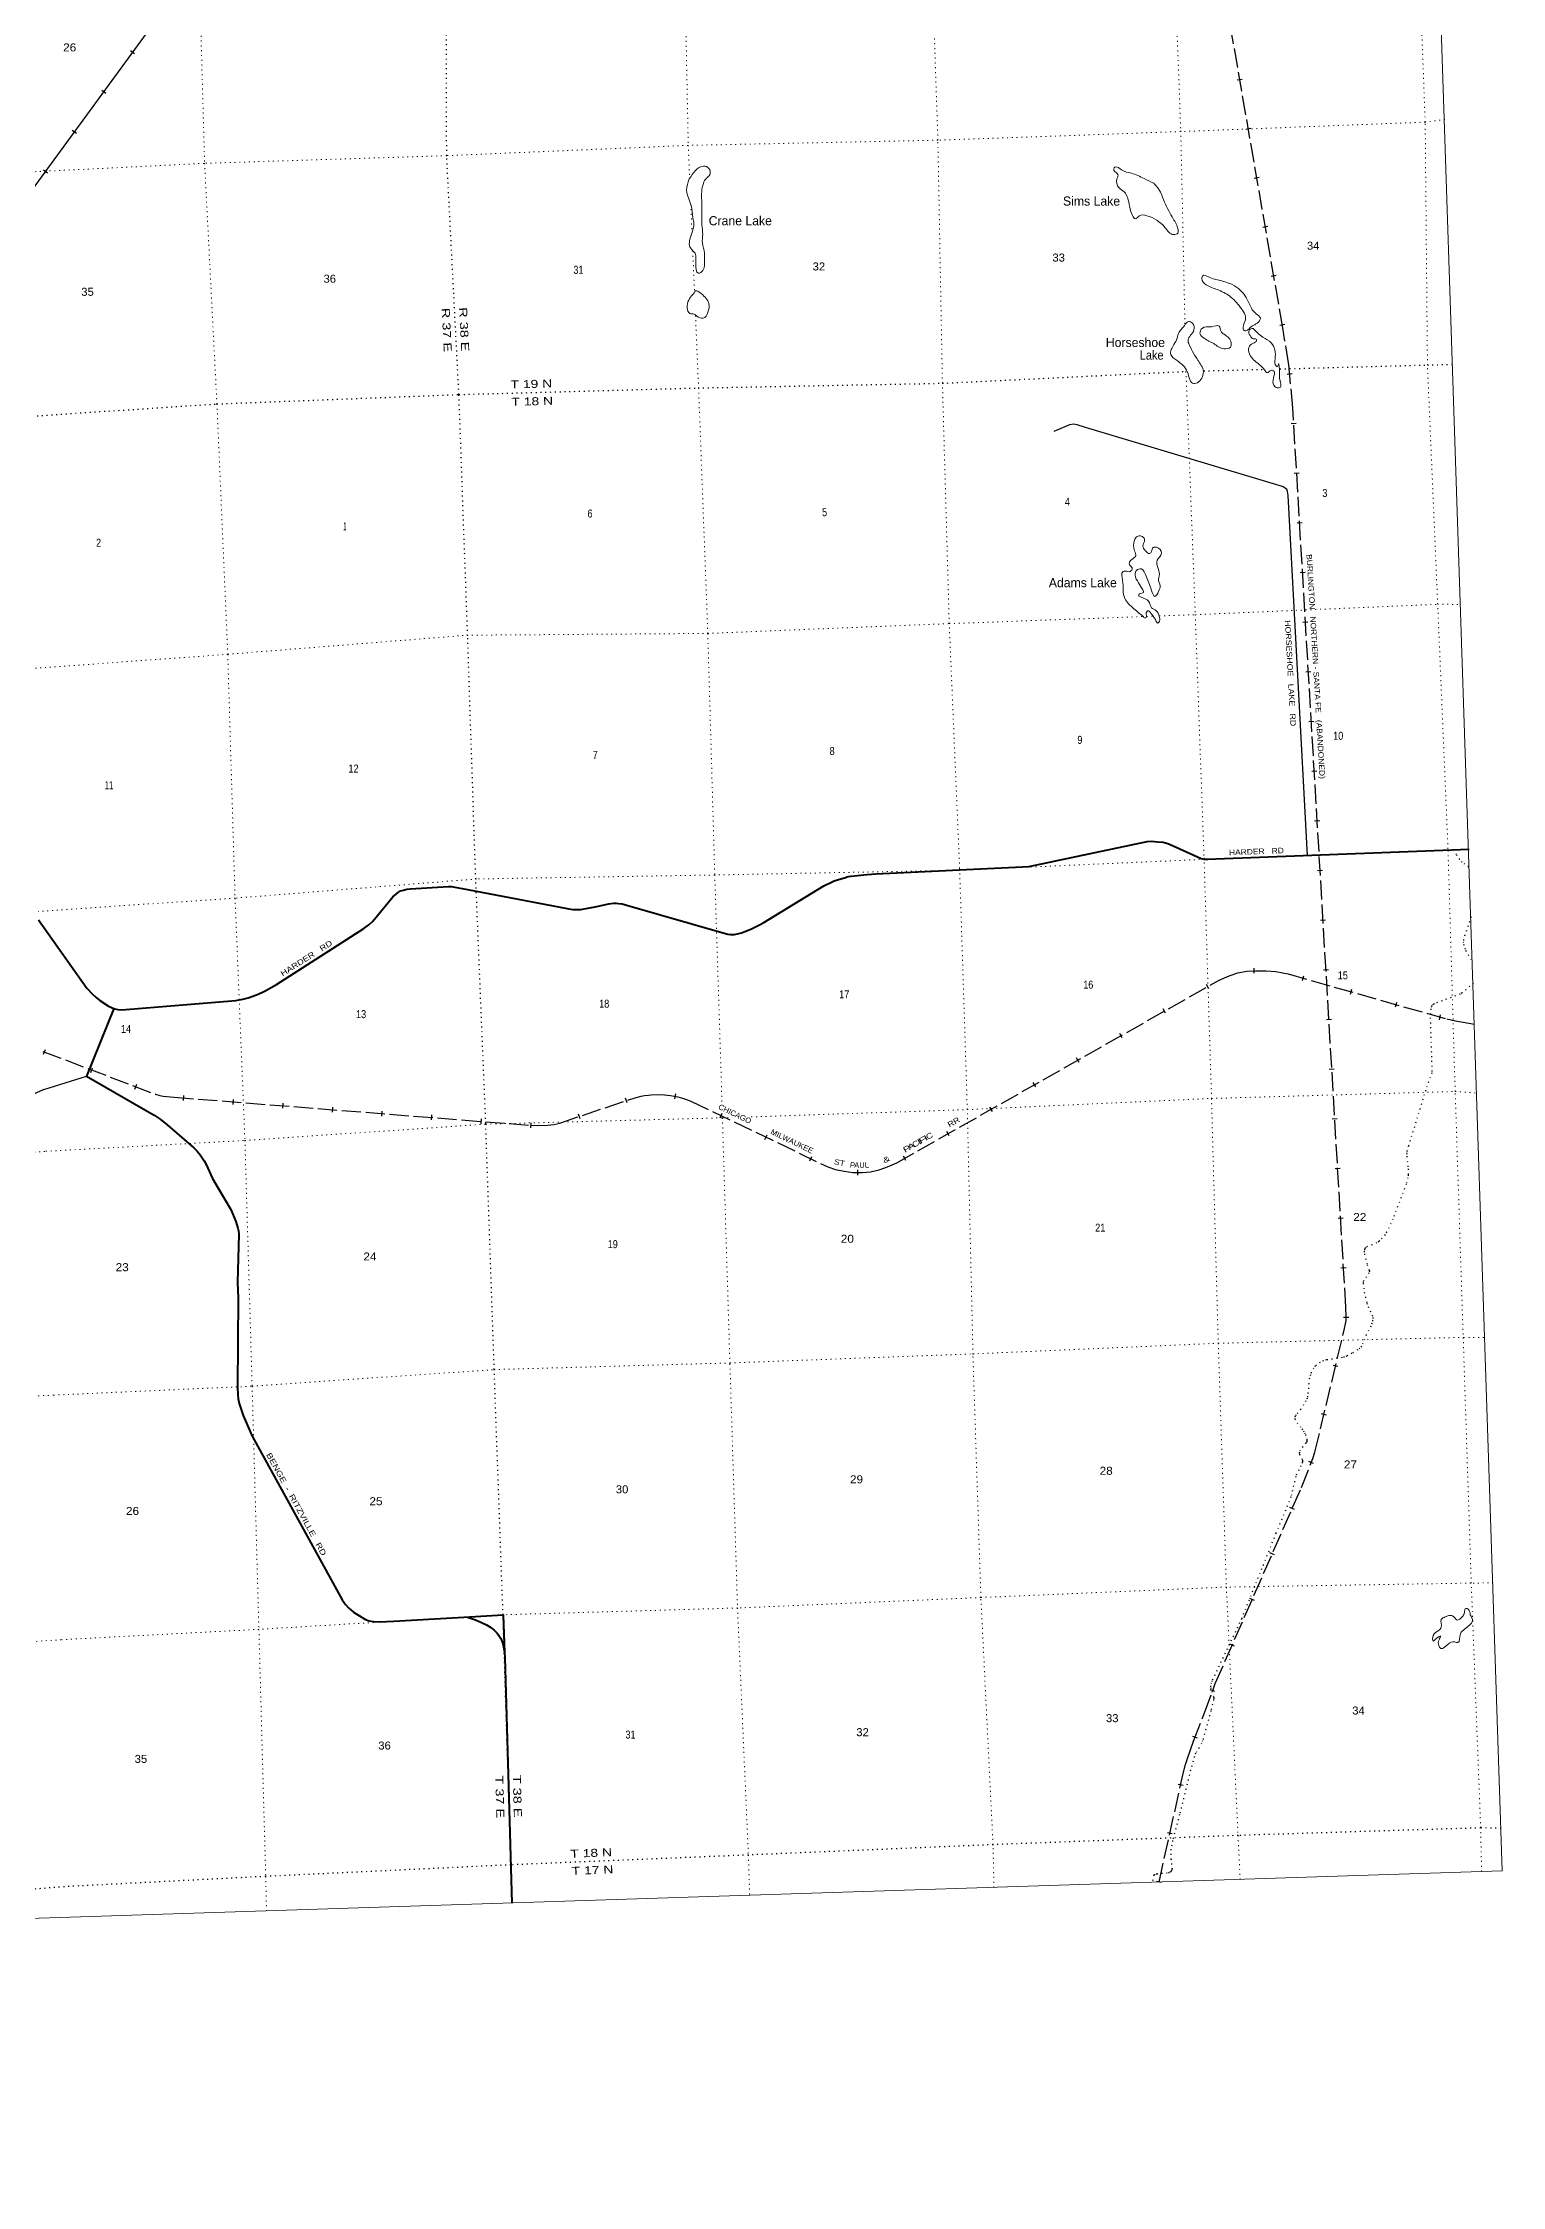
# Model space of a CAD drawing. Header units: feet. Extents: x 497223 to 751810, y -177792 to 12311.
# Drawn here: x 719898 to 751810, y -177792 to -130925 of the extents above; entities that cross this region are included whole.
import ezdxf
from ezdxf.enums import TextEntityAlignment as Align

# ---------------------------------------------------------------- set-up
doc = ezdxf.new("R2010")
doc.units = ezdxf.units.FT
doc.header["$LTSCALE"] = 70
doc.linetypes.add('DOTTED', pattern=[1.5, 0.3, -1.2])
doc.linetypes.add('LONG_DASHED', pattern=[7.5, 6, -1.5])
for name, color, linetype, lineweight in [('26', 7, 'Continuous', 40), ('29', 7, 'Continuous', 25), ('34', 7, 'Continuous', 25), ('39', 7, 'Continuous', 13), ('4', 7, 'Continuous', 13), ('6', 7, 'DOTTED', 25), ('63', 7, 'Continuous', 25), ('7', 7, 'DOTTED', 13)]:
    doc.layers.add(name, color=color, linetype=linetype, lineweight=lineweight)
for name, color, linetype in [('27', 7, 'Continuous'), ('30', 7, 'Continuous'), ('41', 7, 'Continuous')]:
    doc.layers.add(name, color=color, linetype=linetype)

msp = doc.modelspace()

# ---------------------------------------------------------------- linework, layer by layer
at = {"layer": '26'}
msp.add_line((721448.76, -152037.9), (720852.53, -153520.04), dxfattribs=at)
for points in [[(721448.76, -152037.9), (721472.92, -152045.7), (721540.11, -152063.8), (721624.98, -152066.31), (724117.91, -151866.41), (724267.64, -151840.14), (724389.97, -151804.03), (724572.57, -151741.88), (724688.83, -151692.49), (724774.13, -151648.8), (725005.94, -151513.89), (726920.41, -150290.82), (727028.77, -150209.87), (727111.12, -150128.02), (727551.24, -149599.13), (727628.28, -149529.83), (727674.79, -149493.63), (727720.79, -149471.21), (727785.91, -149449.67), (727858.27, -149434.16), (727936.86, -149422.57), (728768.96, -149372.02), (728831.19, -149373.4), (728903.54, -149386.33), (729068.17, -149415.68), (731478.95, -149873.27), (731572.94, -149877.62), (731660.8, -149872.45), (731696.97, -149869.86), (731974.76, -149820.47), (732272.91, -149755.31), (732384.35, -149739.29), (732438.62, -149736.7), (732487.99, -149742.97), (732565.24, -149752.22), (732688.51, -149785.48), (734795.34, -150396.07), (734876.62, -150414.88), (734932.29, -150419.34), (734986.56, -150421.92), (735025.32, -150419.34), (735115.77, -150403.82), (735175.2, -150385.72), (735250.14, -150359.87), (735382.85, -150303.32), (735587.39, -150202.6), (735666.18, -150160.77), (736975.07, -149361.78), (737157.22, -149270), (737201.15, -149251.9), (737273.5, -149226.05), (737446.64, -149174.33), (737508.66, -149156.23), (737573.26, -149145.89), (737926.34, -149110.22), (738117.16, -149094.56), (741324.28, -148946.34), (741462.19, -148932.31), (741637.08, -148900.89), (744046.78, -148390.99), (744142.06, -148383.11), (744270.31, -148392.52), (744395.31, -148406.38), (744496.98, -148434.26), (744684.38, -148511.43), (745224.85, -148757.65), (745284.24, -148773.55), (745374.4, -148777.47), (745547.34, -148770.39), (751085.73, -148556.98)], [(719804.78, -150104.43), (720862.8, -151596.78), (720974.94, -151718.48), (721064.63, -151800.06), (721142.15, -151862.11), (721333.38, -151988.81), (721448.76, -152037.9), (721448.01, -152037.65)], [(720852.47, -153518.03), (722332.22, -154373.74), (722465.59, -154462.56), (722619.93, -154581), (723202.03, -155090.06), (723270.22, -155158.93), (723337.15, -155241.32), (723422.68, -155368.37), (723469.9, -155451.1), (723611.35, -155755.36), (723730.13, -155969.58), (724005.09, -156439.25), (724048.05, -156525.47), (724115.01, -156696.06), (724164.34, -156840.92), (724177.26, -156905.56), (724181.34, -156978.33), (724152.67, -158033.37), (724168.17, -158369.53), (724152.61, -160319.15), (724159.17, -160485.47), (724169.51, -160573.38), (724192.77, -160676.81), (724239.28, -160834.54), (724280.78, -160938.25), (724391.75, -161209.47), (724474.71, -161390.13), (726441.92, -164970.89), (726513.33, -165075.11), (726585.68, -165152.68), (726689.05, -165240.6), (726787.25, -165302.65), (726953.82, -165403.46), (727030.15, -165431.94), (727126.79, -165445.55), (727260.02, -165450.23), (727570.9, -165440.87), (729237.46, -165342.66)], [(729181.37, -165349.67), (729361.34, -165410.47), (729492.24, -165464.26), (729598.79, -165521.15), (729694.49, -165579.23), (729766.76, -165632.34), (729830.78, -165700.21), (729872.7, -165753.86), (729914.05, -165818.51), (729955.04, -165924.94), (729990.1, -166119.04)], [(729237.46, -165342.66), (729961.51, -165298.3), (729990.1, -166119.04)], [(729990.1, -166119.04), (729997.12, -166231.29), (730155.91, -171602.64)]]:
    msp.add_lwpolyline(points, dxfattribs=at)
at = {"layer": '29'}
msp.add_line((719922.17, -153813.75), (720852.53, -153520.04), dxfattribs=at)
for points in [[(742015.1, -139412.78), (742358.02, -139271.03), (742436.34, -139258.08), (742512.52, -139268.31), (742692.96, -139325.35), (747022.43, -140628.48), (747043.96, -140639.25), (747071.75, -140659.88), (747085.2, -140677.83), (747100.89, -140700.26), (747112.09, -140738.39), (747125.86, -140820.44), (747545.87, -148693.38)], [(719922.17, -153813.75), (718946.21, -154249.33), (718815.95, -154403.69), (717515.77, -155965.4), (717333.87, -156195.18), (717271.93, -156297.88), (717230.76, -156379.09), (717203.86, -156446.38), (717168.27, -156620.77), (717011.1, -159182.7), (717015.16, -159354.04), (717055.85, -159673.29), (717064.9, -159855.56), (717055.93, -159918.36), (717015.11, -160022.79), (716718.05, -160465.39)]]:
    msp.add_lwpolyline(points, dxfattribs=at)
at = {"layer": '29', "linetype": 'DOTTED'}
for points in [[(750741.2, -148570.26), (750810.27, -148677.37), (750871.08, -148765.66), (750923.27, -148825.31), (750969.7, -148868.84), (751098.96, -148957.52)], [(751134.66, -150038.21), (750991.24, -150436.2), (750962.98, -150535.3), (750960.74, -150580.15), (750967.34, -150636.79), (750992.12, -150721.45), (751011.76, -150774.72), (751167.23, -151024.59)], [(751182.47, -151486.15), (750933.84, -151699.36), (750888.76, -151729.32), (750330.87, -151937.11), (750303.98, -151950.56), (750273.93, -151972.27), (750263.63, -151995.42), (750252.11, -152045.62), (750236.11, -152241.93), (750274.84, -153397.22), (750271.47, -153448.05), (750136.61, -153825.66), (749762.75, -155042.32), (749727.91, -155164.62), (749721.19, -155204.99), (749723.68, -155271.64), (749756.25, -155545.19), (749754.81, -155680.48), (749748.09, -155741.04), (749710.4, -155879.69), (749420.94, -156645.6), (749283.33, -156934.47), (749252.72, -156985.84), (749187.71, -157064.34), (749131.68, -157122.65), (749109.26, -157140.6), (749063.69, -157167.31), (748860.45, -157248.25), (748831.32, -157268.44), (748812.4, -157286.05), (748802.18, -157306.57), (748793.21, -157344.7), (748798.04, -157405.6), (748859.63, -157643.94), (748905.28, -157764.12), (748909.77, -157784.3), (748899.16, -157818.36), (748783.94, -157987.43), (748773.04, -158008.59), (748770.79, -158048.96), (748795.95, -158245.46), (748851.52, -158483.99), (748878.39, -158558.09), (748970.15, -158748.84), (748979.26, -158800.33), (748977.02, -158858.64), (748963.57, -158923.68), (748939.41, -158988), (748832.84, -159176.99), (748764.08, -159365.53), (748732.16, -159426.37), (748701.31, -159466.46), (748652, -159504.59), (748526.48, -159580.85), (748409.92, -159643.65), (748360.61, -159661.59), (748308.25, -159675.57), (747968.47, -159724.36), (747901.1, -159744.58), (747827.13, -159780.46), (747750.92, -159832.05), (747724.02, -159856.72), (747686.96, -159904.59), (747632.12, -160002.51), (747616.43, -160049.61), (747595.5, -160127.44), (747555.41, -160518.29), (747544.7, -160563.23), (747522.28, -160617.06), (747409.66, -160803.37), (747298.13, -160926.58), (747279.96, -160958.76), (747271.23, -160989.38), (747277.96, -161018.54), (747324.51, -161100.72), (747431.23, -161234.95)], [(747431.23, -161234.95), (747468.65, -161282.02), (747489.78, -161317.96), (747506.59, -161357.21), (747535.73, -161451.41), (747539.09, -161479.45), (747537.97, -161496.27), (747535.73, -161510.85), (747516.82, -161540.96), (747449.06, -161621.77), (747393.4, -161704.86), (747376.59, -161745.23), (747373.22, -161766.54), (747375.9, -161787.53), (747439.35, -161904.47), (747444.64, -161932.79), (747440.47, -161963.91), (747411.79, -162038.78), (747314.96, -162226.33), (747294.69, -162276.54), (747204.01, -162672.67), (747190.03, -162721.86), (746861.34, -163517.24), (746113.98, -165379.26), (745460.11, -166747.99), (745444.43, -166790.6), (745432.78, -166849.62), (745435.46, -166887.05), (745458.53, -166967.94), (745498.22, -167091.15), (745502.7, -167113.58), (745500.45, -167154.4), (745441.63, -167394.41), (745260.62, -168053.35), (745237.04, -168113.31), (745105.96, -168326.98), (745077.19, -168396.8), (744996.12, -168696.05), (744755.22, -169668.4), (744604.05, -170232.23), (744568, -170421.83), (744561.28, -170525.01), (744566.28, -170633.1), (744590.42, -170841.26), (744589.51, -170864.55), (744585.94, -170887.24), (744580.33, -170898.45), (744569.12, -170913.03), (744553.43, -170925.37), (744524.29, -170941.07), (744487.71, -170948.42), (744265.45, -170967.35), (744223.93, -170973.59), (744208.24, -170981.44), (744194.06, -170995.79), (744156.21, -171149.28)]]:
    msp.add_lwpolyline(points, dxfattribs=at)
at = {"layer": '34'}
for p, q in [((719313.78, -134617.58), (725666.51, -125919.29)), ((721904.06, -131163.49), (721814.74, -131098.25)), ((721273.79, -132030.9), (721184.47, -131965.66)), ((720631.29, -132906.19), (720541.97, -132840.95)), ((720001.02, -133773.6), (719911.7, -133708.36))]:
    msp.add_line(p, q, dxfattribs=at)
at = {"layer": '34', "lineweight": 13}
msp.add_line((719314.67, -134618.23), (725667.4, -125919.94), dxfattribs=at)
at = {"layer": '39'}
for points in [[(734034.3, -133898.46), (734171.3, -133717.26), (734347.91, -133619.27), (734464.52, -133671.11), (734482.34, -133809.72), (734409.21, -133885.36), (734341.59, -133997.13), (734305.03, -134372.16), (734306.06, -134733.56), (734315.48, -134959.34), (734327.71, -135108.27), (734319.84, -135304.45), (734367.09, -135522.64), (734366.96, -135663.99), (734332.62, -135899.61), (734234.92, -135964.13), (734174.06, -135756.58), (734177.29, -135641.35), (734162.47, -135526.86), (734105.58, -135462.52), (734048.18, -135386.08), (734042.21, -135242.96), (734095.02, -135065.15), (734133.89, -134889.93), (734113.97, -134749.39), (734072.8, -134484.51), (733976.49, -134149.16), (734034.3, -133898.46)], [(744189.52, -133991.6), (743980.61, -133893.01), (743702.63, -133774.99), (743486.71, -133700.91), (743343.63, -133640.05), (743317.42, -133685.53), (743366.8, -133762.29), (743406.56, -133801.07), (743386.38, -133894.77), (743428.7, -134090.95), (743546.9, -134181.08), (743618.51, -134309.45), (743727.2, -134700.83), (743786.44, -134773.15), (743872.11, -134709.12), (744038.56, -134704.43), (744434.76, -134961.04), (744627.98, -135116.8), (744716.92, -135082.93), (744721.65, -135003.99), (744617.61, -134771.93), (744429.75, -134407.97), (744297.21, -134118.51), (744189.52, -133991.6)], [(734129.15, -136412.62), (734168.72, -136350.45), (734295.6, -136407.93), (734461.37, -136627.4), (734443.13, -136815.92), (734338.1, -136945.35), (734195.61, -136898.6), (734143.82, -136860.3), (734046.6, -136839.99), (733987.26, -136717.19), (734022.37, -136548.18), (734103.94, -136433.83), (734129.15, -136412.62)], [(746353.62, -137112.87), (746449.57, -137054.48), (746525.29, -136944.41), (746433.14, -136853.22), (746325.37, -136724.3), (746211.3, -136492.65), (745908.46, -136212.08), (745643.77, -136123.81), (745385.34, -136041.35), (745265.82, -136015.88), (745242.37, -136079.43), (745334.28, -136213.03), (745581.69, -136320.16), (745854.83, -136466.64), (746083.66, -136705.78), (746197.49, -136979.84), (746144, -137141.52), (746169.16, -137215.22), (746240.99, -137204.24), (746289.25, -137157.87), (746356.31, -137111.23)], [(744863.75, -137110.37), (744948.24, -137018.12), (745036.03, -137052.94), (745070.4, -137203), (744996.94, -137319.04), (744941.01, -137422.26), (744967.52, -137528.21), (745068.04, -137724.06), (745212.01, -137950.46), (745271.51, -138077.29), (745255.69, -138227.35), (745170.03, -138339.85), (745067.15, -138376.31), (744926.18, -138125.55), (744700.86, -137874.16), (744562.77, -137740.4), (744629.93, -137521.63), (744702.39, -137381.4), (744745.11, -137250.45), (744815.74, -137162.79), (744863.75, -137110.37)], [(745502.44, -137500.57), (745290.69, -137381.9), (745202.13, -137280.47), (745253.54, -137165.32), (745454.89, -137130.95), (745625.18, -137122.06), (745661.96, -137233.66), (745732.89, -137297.43), (745875.83, -137451.18), (745869.02, -137576.65), (745728.05, -137614.64), (745502.44, -137500.57)], [(746361.64, -137167.6), (746578.86, -137362.25), (746758.71, -137486.24), (746845.42, -137832.07), (746870.02, -137988.58), (746900.59, -137999.46), (746920.28, -137942.13), (746937.17, -138010.1), (746948.95, -138292.32), (746952.01, -138461.81), (746869.66, -138461.1), (746806.58, -138392.97), (746824.31, -138192.35), (746824.79, -138107.52), (746763.56, -138083.74), (746675.47, -138137.77), (746614.73, -138077.63), (746493.18, -137955.32), (746284.73, -137723.44), (746271, -137586.69), (746355.57, -137496.45), (746441.33, -137434.43), (746432.13, -137406.53), (746367.4, -137395.01), (746296.31, -137327.2), (746267.22, -137255.68), (746287, -137200.37), (746361.64, -137167.6)], [(743960.6, -143471.05), (743758.6, -143297.47), (743556.43, -143071.39), (743507.79, -142675.56), (743520.01, -142487.28), (743571.7, -142475.1), (743674.52, -142485.09), (743717.42, -142406.63), (743658.27, -142336.32), (743713.61, -142218.99), (743796.69, -142140.93), (743770.18, -142034.98), (743766.6, -141804.93), (743829.22, -141717.6), (743968.62, -141738.22), (743988.01, -141818.21), (743954.3, -141924.57), (744011.04, -142033.34), (744101.76, -142090.26), (744142.09, -142046.23), (744178.73, -141961.96), (744248.63, -141953.08), (744360.41, -142081.84), (744315.84, -142168.45), (744268.42, -142234.98), (744288.27, -142421.96), (744311.2, -142586.62), (744293.77, -142649.92), (744330.14, -142799.89), (744297.02, -142920.36), (744215.2, -143028.66), (744143.51, -142898.29), (744021.98, -142584.15), (743917.12, -142428.86), (743811.98, -142459.35), (743783.86, -142555.39), (743857.49, -142732.13), (743950.24, -142885.89), (743966.63, -142941.77), (743881.62, -142973.47), (743862.41, -142994.43), (744004.5, -143079.57), (744114.45, -143212.44), (744145.29, -143277.83), (744244.36, -143342.49), (744311.62, -143462.95), (744320.01, -143567.61), (744283.69, -143611.48), (744226.37, -143537.06), (744162.04, -143438.69), (744117.42, -143379.92), (744057.86, -143347.99), (744027.48, -143389.6), (744027.59, -143488.54), (743989.92, -143500.16), (743966.58, -143479.25), (743960.6, -143471.05)], [(751112.03, -165296.5), (751072.47, -165181.71), (751015.25, -165157.77), (750983.04, -165251.95), (750942.47, -165338.4), (750829.16, -165413.64), (750726.91, -165320.84), (750620.59, -165323.11), (750565.23, -165343.52), (750477.38, -165403.6), (750478.18, -165567.13), (750409.3, -165648.66), (750303.27, -165753.9), (750300.21, -165873.15), (750381.87, -165809.28), (750466.38, -165765.49), (750429.49, -165843.71), (750424.68, -165969.09), (750467.63, -166036.02), (750628.2, -165938.67), (750770.84, -165892.53), (750843.75, -165907.77), (750897.82, -165711.74), (750988.07, -165613.19), (751096.79, -165524), (751159.95, -165430.97), (751112.03, -165296.5)]]:
    msp.add_spline(points, degree=3, dxfattribs=at)
at = {"layer": '4'}
msp.add_lwpolyline([(497222.97, 5471.78), (528293.91, 6177.1), (559363.85, 6925.15), (590432.73, 7715.93), (621500.49, 8549.46), (652567.07, 9425.72), (683632.43, 10344.71), (714696.49, 11306.43), (745759.19, 12310.89), (751809.62, -170897.82), (720494.89, -171910.42), (689178.8, -172879.94), (657861.41, -173806.39), (626542.78, -174689.76), (595222.96, -175530.05), (563902.01, -176327.26), (532580.01, -177081.38), (501256.99, -177792.42)], close=True, dxfattribs=at)
at = {"layer": '6'}
msp.add_line((745284.05, -138098.29), (746590.78, -138063.57), dxfattribs=at)
for points in [[(730155.91, -171602.64), (730133.48, -170767.53), (729961.51, -165298.3), (729767.94, -159936.97), (729583.55, -154555.07), (729364.51, -149208.89), (729186.74, -143889.32), (728996.79, -138614.66), (728728.67, -133391.62), (728725.13, -128109.44), (728616.99, -125825.54)], [(719456.48, -139099.03), (723704.82, -138820.06), (728996.79, -138614.66), (734227.05, -138470.31), (739571.5, -138367.8), (744895.36, -138108.62), (744898.54, -138108.54)], [(746950.73, -138054), (750175.99, -137968.3), (750735.64, -137956.04)], [(751785.5, -169967.16), (751340.03, -169958.52), (746034.35, -170124.09), (740675.99, -170326.1), (735326.65, -170551.99), (730132.67, -170766.83), (724771.2, -171020.19), (720473.64, -171239.03)], [(720473.64, -171239.03), (719452.21, -171316.75), (714108.31, -171519.47), (708758.12, -171712.28), (703369.68, -171900.03), (698233.33, -172061.1), (692845.9, -172212.55), (689160.46, -172274.02)]]:
    msp.add_lwpolyline(points, dxfattribs=at)
at = {"layer": '63'}
for p, q in [((746127.32, -131725.18), (746018.34, -131744.07)), ((746313.07, -132797.05), (746204.09, -132815.94)), ((746498.82, -133868.91), (746389.84, -133887.8)), ((746684.57, -134940.78), (746575.59, -134959.66)), ((746870.32, -136012.64), (746761.34, -136031.53)), ((747056.07, -137084.51), (746947.09, -137103.39)), ((747217.33, -138163.88), (747107.22, -138174.36)), ((747308.04, -139249.6), (747197.62, -139256.11)), ((747372.04, -140335.56), (747261.62, -140342.06)), ((747436.04, -141421.51), (747325.62, -141428.02)), ((747500.04, -142507.47), (747389.62, -142513.98)), ((747564.04, -143593.42), (747453.62, -143599.93)), ((747628.04, -144679.38), (747517.62, -144685.89)), ((747692.04, -145765.34), (747581.62, -145771.84)), ((747756.04, -146851.29), (747645.63, -146857.8)), ((747820.05, -147937.25), (747709.63, -147943.75)), ((747884.05, -149023.2), (747773.63, -149029.71)), ((747948.05, -150109.16), (747837.63, -150115.67)), ((746390.54, -151271.22), (746385.71, -151160.71)), ((747443.79, -151430.34), (747474.02, -151323.94)), ((748012.05, -151195.11), (747901.63, -151201.62)), ((745396.73, -151609.86), (745342.2, -151513.62)), ((748490.23, -151727.59), (748520.46, -151621.19)), ((744450.26, -152146.13), (744395.74, -152049.9)), ((748076.05, -152281.07), (747965.63, -152287.58)), ((749476.08, -152006.2), (749506.31, -151899.8)), ((750442.02, -152290.28), (750464.86, -152182.05)), ((743503.79, -152682.41), (743449.27, -152586.18)), ((719913.67, -153042.52), (719953.26, -152939.23)), ((719913.67, -153042.52), (719953.26, -152939.23)), ((742557.33, -153218.69), (742502.8, -153122.45)), ((720945.41, -153438.21), (720984.99, -153334.92)), ((721910.19, -153802), (721949.77, -153698.72)), ((741610.86, -153754.96), (741556.33, -153658.73)), ((748140.05, -153367.02), (748029.63, -153373.53)), ((722974.9, -154051.8), (722983.58, -153941.53)), ((724059.38, -154137.21), (724068.07, -154026.95)), ((725143.86, -154222.63), (725152.55, -154112.36)), ((732676.65, -154106.85), (732641.43, -154002)), ((733718.46, -154016.55), (733740.27, -153908.11)), ((726228.34, -154308.04), (726237.03, -154197.77)), ((727312.83, -154393.45), (727321.51, -154283.18)), ((728397.31, -154478.86), (728405.99, -154368.59)), ((729481.79, -154564.27), (729490.47, -154454.01)), ((730566.27, -154649.69), (730574.96, -154539.42)), ((731645.46, -154453.32), (731610.23, -154348.47)), ((734706.49, -154431.84), (734754.43, -154332.16)), ((740664.39, -154291.24), (740609.86, -154195)), ((748204.05, -154452.98), (748093.63, -154459.49)), ((735686.83, -154903.35), (735734.77, -154803.67)), ((739717.92, -154827.52), (739663.39, -154731.28)), ((736667.18, -155374.86), (736715.12, -155275.18)), ((737719.96, -155682.06), (737722.82, -155571.49)), ((738771.45, -155363.79), (738716.92, -155267.56)), ((748268.05, -155538.94), (748157.63, -155545.44)), ((748332.05, -156624.89), (748221.64, -156631.4)), ((748396.06, -157710.85), (748285.64, -157717.36)), ((748454.56, -158800.03), (748343.95, -158800.03)), ((748219.23, -159872.41), (748111.67, -159846.61)), ((747965.47, -160930.24), (747857.91, -160904.44)), ((747687.49, -161988.3), (747584.67, -161947.53)), ((747269.03, -162994.24), (747167.77, -162949.73)), ((746831.31, -163990.13), (746730.05, -163945.62)), ((746393.59, -164986.02), (746292.33, -164941.51)), ((745955.87, -165981.91), (745854.61, -165937.4)), ((745529.12, -166978.9), (745425.33, -166940.66)), ((745145.86, -167997.67), (745042.58, -167958.07)), ((744832.39, -169030.13), (744724.4, -169006.15)), ((744596.59, -170092.11), (744488.61, -170068.13)), ((744360.79, -171154.08), (744252.81, -171130.11))]:
    msp.add_line(p, q, dxfattribs=at)
at = {"layer": '63', "linetype": 'LONG_DASHED'}
for points in [[(744307.25, -171143.32), (744828.04, -168797.78), (744886.61, -168575.57), (744937.68, -168422.28), (745063.15, -168060.88), (745299.07, -167445.49), (745537.71, -166797.63), (747419.17, -162516.95), (747672.13, -161878.9), (747714.61, -161741.91), (748363.1, -159038.59), (748387.3, -158933.05), (748399.96, -158866.51), (748399.96, -158784.03), (748391.88, -158568.13), (747233.04, -138905.15), (747143.78, -137967.4), (747012.7, -137153.96), (745700.2, -129580.23), (745670.75, -129305.33), (745664.37, -129017.95), (745729.87, -125271.68)], [(719898.92, -152977.92), (722363.38, -153917.21), (722458.64, -153942.64), (722531.66, -153955.35), (722770.15, -153980.91), (730572.36, -154595.4), (730715.41, -154601.35), (730938.21, -154594.98), (731071.7, -154575.9), (731199.62, -154545.51), (732869.87, -153984.33), (732978.24, -153959.39), (733051.74, -153945.79), (733139.6, -153933.81), (733203.55, -153927.41), (733355.29, -153921.02), (733492.69, -153926.61), (733623.74, -153941.81), (733786.61, -153974.56), (733885.69, -154000.15), (733974.91, -154030.01), (734067.86, -154064.1), (737062.39, -155504.35), (737233.31, -155560.99), (737418.98, -155600.48), (737611.96, -155624.66), (737825.12, -155630.16), (737993.6, -155615.12), (738189.2, -155570.92), (738368.91, -155503.72), (738575.69, -155411.95), (745620.94, -151420.07), (745839.15, -151322.77), (746033.08, -151261.54), (746229.1, -151223.63), (746413.76, -151215.55), (746650.61, -151217.23), (746861.35, -151233.21), (747010.88, -151257.77), (747129.69, -151284.35), (750597.64, -152269.47), (750789.63, -152310), (751213.11, -152387.55)]]:
    msp.add_lwpolyline(points, dxfattribs=at)
at = {"layer": '7'}
for p, q in [((734066.48, -134453.85), (734092.74, -135072.11)), ((734109.84, -135474.59), (734148.33, -136380.63)), ((744036.75, -143467.63), (744174.64, -143462.64))]:
    msp.add_line(p, q, dxfattribs=at)
for points in [[(751360.51, -170912.64), (751340.03, -169958.52), (751130.48, -164502.93), (750956.13, -159169.08), (750782.61, -153855.4), (750625.56, -148551.15), (750400.34, -143201.18), (750175.99, -137968.3), (750127.08, -132657.66), (749926.25, -127314.79), (749856.74, -125134.45)], [(740698.04, -171262.06), (740675.99, -170326.1), (740410.33, -164921.23), (740236.65, -159603.52), (740113.73, -154251.44), (739945.83, -148975.9), (739718.52, -143624), (739569.5, -138367.88), (739470.23, -133053.22), (739291.94, -127673.09), (739203.38, -125483.57)], [(744532.4, -125309.57), (744584.17, -127522.21), (744782.41, -132851.05), (744873.69, -137099.76)], [(723227.47, -125997.75), (723285.98, -128252.12), (723435.11, -133558.71), (723704.82, -138820.06), (723941.26, -144294.76), (724101.5, -149627.16), (724316.27, -154918.98), (724474.51, -160299.92), (724622.05, -165616.67), (724771.2, -171020.19), (724788.45, -171774.13)], [(733807.83, -125658.48), (733903.91, -127837.94), (734011.62, -133162.36), (734042.49, -133889.03)], [(750558.7, -132598.12), (750127.08, -132657.66), (744781, -132865.24), (739470.23, -133053.22), (734007.78, -133166.55), (728728.67, -133391.62), (723421.08, -133559.28), (719287.64, -133764.2)], [(734169.79, -136886.03), (734237.07, -138469.91), (734439, -143838.99), (734591.12, -149121.23), (734749.23, -154094.41)], [(744895.29, -138105.39), (744895.36, -138108.62), (745099.27, -143429.16), (745290.91, -148744.13), (745454.3, -154007.74), (745601.35, -159360.86), (745779.63, -164692.53), (746034.35, -170124.09), (746080.41, -171086.3)], [(744311.37, -143457.69), (745099.27, -143429.16), (750400.34, -143201.18), (750908.96, -143204.15)], [(719630.83, -144608.13), (723941.26, -144294.76), (729176.21, -143877.63), (734439, -143838.99), (739718.52, -143624), (743958.42, -143470.47)], [(751085.73, -148556.98), (750628.75, -148581.5), (745299.23, -148777.78), (739949.86, -149016.49), (734591.12, -149121.23), (729380.55, -149208.24), (724101.5, -149627.16), (719798.84, -149916.74)], [(735389.48, -154411.62), (740113.73, -154251.44), (745454.3, -154007.74), (750782.61, -153855.4), (751261.93, -153892.06)], [(719964.86, -155162.76), (724312.59, -154927.21), (729584.14, -154569.18), (734758.45, -154431.12), (734968.56, -154424.63)], [(734755.77, -154333.28), (734758.45, -154431.12), (734922.71, -159811.82), (735089.22, -165150.01), (735326.65, -170551.99), (735354.44, -171429.78)], [(688673.95, -156202.06), (692377.63, -156010.97), (697772.59, -155841.19), (702954.85, -155745.44), (708289.18, -155633.66), (713603.22, -155439.77), (718977.41, -155244.33), (719964.86, -155162.76)], [(720133.62, -160495.08), (724474.51, -160299.92), (729767.94, -159936.97), (734919.87, -159791.74), (740240.23, -159593.27), (745601.35, -159360.86), (750967.7, -159231.65), (751438.26, -159231.47)], [(720133.62, -160495.08), (719137.47, -160544.65), (713828.48, -160776.7), (708467.83, -160953.66), (703126.52, -161103.91), (697952.66, -161213.56), (692612.01, -161387.98), (688836.43, -161569.72)], [(751615.55, -164599.93), (751126.66, -164605.87), (745779.63, -164692.53), (740410.33, -164921.23), (735089.22, -165150.01), (729961.51, -165298.3), (724622.05, -165616.67), (720312.77, -165842.9)], [(689000.23, -166958.73), (692770.84, -166791.12), (698109.66, -166622.79), (703269.21, -166503.44), (708665.62, -166313.47), (713976.03, -166133.78), (719335.31, -165906.48), (720312.77, -165842.9)]]:
    msp.add_lwpolyline(points, dxfattribs=at)

# ---------------------------------------------------------------- texts
at = {"layer": '27'}
for s, rotation, width, p in [('HARDER   RD', 2.207, 1.15, (745838.41, -148689.12)), ('HARDER   RD', 32.573, 1.25, (725144.13, -151342.54)), ('BENGE  -  RITZVILLE   RD', 298.784, 1.3, (724777.91, -161796.65))]:
    msp.add_text(s, height=120, rotation=rotation, dxfattribs=dict(at, width=width)).set_placement(p)
at = {"layer": '30', "width": 1.2}
msp.add_text('HORSESHOE   LAKE   RD', height=120, rotation=273.054, dxfattribs=at).set_placement((747120.14, -144711.95), align=Align.CENTER)
at = {"layer": '41'}
for s, p in [('Sims Lake', (742831.25, -134484.07)), ('Crane Lake', (735149.8, -134914.41)), ('Horseshoe', (743789.69, -137575.9)), ('Adams Lake', (742639.58, -142828.74))]:
    msp.add_text(s, height=200, dxfattribs=at).set_placement(p, align=Align.CENTER)
at = {"layer": '41', "width": 0.9}
msp.add_text('Lake', height=200, dxfattribs=at).set_placement((744144.99, -137851.88), align=Align.CENTER)
at = {"layer": '6'}
for s, rotation, width, p in [('R 37 E', 272.939, 1.35, (728642.82, -137207.33)), ('R 38 E', 272.939, 1.35, (729023.98, -137193.65)), ('T 19 N', 1.581, 1.3, (730581.9, -138471.07)), ('T 18 N', 1.581, 1.3, (730601.46, -138850.34)), ('T 37 E', 271.693, 1.35, (729802.98, -169282.31)), ('T 38 E', 271.693, 1.35, (730186.91, -169267.1)), ('T 18 N', 2.369, 1.3, (731891.71, -170593.98)), ('T 17 N', 2.369, 1.3, (731920.86, -170969.08))]:
    msp.add_text(s, height=175, rotation=rotation, dxfattribs=dict(at, width=width)).set_placement(p, align=Align.CENTER)
at = {"layer": '63'}
for s, rotation, width, p in [('BURLINGTON   NORTHERN - SANTA FE   (ABANDONED)', 273.373, 1.15, (747674.48, -144565.87)), ('RR', 29.536, 1.2, (739845.4, -154577.59)), ('MILWAUKEE', 334.314, 1.05, (736255.22, -154998.47)), ('P', 29.536, 1.55, (738820.26, -155158.26)), ('A', 29.536, 1.45, (738917.03, -155103.42)), ('C', 29.536, 1.3, (739011.34, -155049.98)), ('I', 29.536, 1.7, (739091.28, -155004.68)), ('F', 29.536, 1.8, (739165.48, -154962.64)), ('I', 29.536, 1.7, (739235.68, -154922.87)), ('C', 29.536, 1.3, (739314.41, -154878.26)), ('ST', 347.993, 1.15, (737306.9, -155468.26)), ('P', 352.858, 1.05, (737596.54, -155521.94)), ('A', 356.522, 0.85, (737692.69, -155526.05)), ('U', 2.522, 0.8, (737815.04, -155526.32)), ('L', 5.101, 0.9, (737921.51, -155521.16)), ('&', 23.932, 1.4, (738369.77, -155396.07))]:
    msp.add_text(s, height=120, rotation=rotation, dxfattribs=dict(at, width=width)).set_placement(p, align=Align.CENTER)
msp.add_text('CHICAGO', height=120, rotation=334.314, dxfattribs=at).set_placement((735005.49, -154399.96), align=Align.CENTER)
at = {"layer": '7'}
for s, width, p in [('26', 1.1, (720484.79, -131112.16)), ('34', 1.05, (747678.27, -135447.41)), ('31', 0.85, (731610.08, -135975.04)), ('32', 1.05, (736868.88, -135901.94)), ('33', 1.05, (742112.11, -135706.85)), ('35', 1.05, (720875, -136455.65)), ('36', 1.05, (726171.91, -136169.74)), ('4', 0.85, (742301.42, -141045.66)), ('3', 0.85, (747932.68, -140854.81)), ('1', 0.4, (726503.33, -141581.2)), ('6', 0.85, (731862.88, -141304.46)), ('5', 0.85, (736993.31, -141274.93)), ('2', 0.85, (721116.44, -141942.47)), ('9', 0.85, (742575.97, -146253.74)), ('10', 0.85, (748224.84, -146164.65)), ('7', 0.85, (731978.09, -146582.38)), ('8', 0.85, (737158.33, -146497.32)), ('11', 0.65, (721344.31, -147244.64)), ('12', 0.85, (726690.44, -146881.71)), ('15', 0.85, (748325.29, -151402.55)), ('18', 0.85, (732173.53, -152022.57)), ('17', 0.85, (737423.1, -151818.01)), ('16', 0.85, (742759.32, -151606.15)), ('13', 0.85, (726857.85, -152251.32)), ('14', 0.85, (721715.7, -152574.44)), ('22', 1.1, (748697.22, -156687.08)), ('20', 1.1, (737490.38, -157163.36)), ('21', 0.85, (743020.81, -156920.22)), ('24', 1.1, (727050.81, -157551.12)), ('19', 0.85, (732359.83, -157281.5)), ('23', 1.1, (721633.42, -157784.79)), ('28', 1.1, (743150.41, -162236.93)), ('27', 1.1, (748491.82, -162098.06)), ('30', 1.05, (732564.31, -162642.47)), ('29', 1.1, (737691.39, -162422.98)), ('26', 1.1, (721858.86, -163115.76)), ('25', 1.1, (727182.45, -162902.92)), ('34', 1.05, (748668.96, -167479.91)), ('32', 1.05, (737823.86, -167953.22)), ('33', 1.05, (743284.12, -167646.52)), ('36', 1.05, (727369.54, -168245.65)), ('31', 0.85, (732748.71, -168005.56)), ('35', 1.05, (722042.37, -168536.87))]:
    msp.add_text(s, height=175, dxfattribs=dict(at, width=width)).set_placement(p, align=Align.CENTER)

doc.saveas('drawing.dxf')
